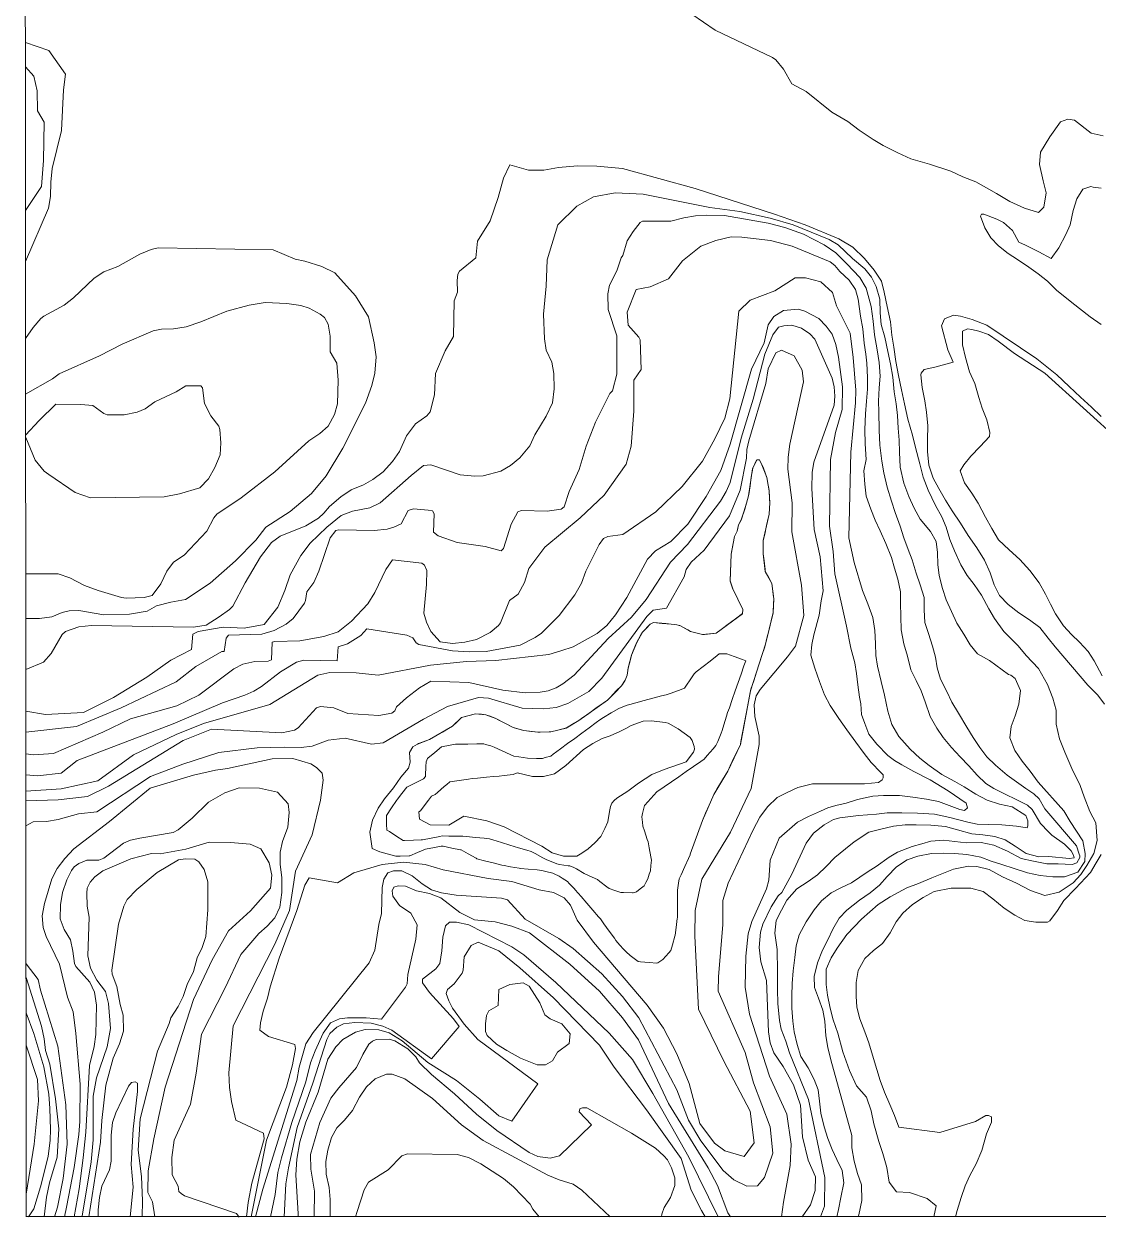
# Model space of a CAD drawing. Header units: millimetres. Extents: x 1101 to 4203, y 1053 to 1744.
# Drawn here: x 2209.8 to 2409, y 1123.4 to 1344.7 of the extents above; entities that cross this region are included whole.
import ezdxf

# ---------------------------------------------------------------- set-up
doc = ezdxf.new("R2010")
doc.units = ezdxf.units.MM
doc.layers.add('01_Fina', color=7, linetype='Continuous')

msp = doc.modelspace()

# ---------------------------------------------------------------- linework, layer by layer
at = {"layer": '01_Fina', "color": 252, "linetype": 'Continuous', "lineweight": 9, "true_color": 0x939598}
for p, q in [((2344.24, 1257.35), (2344.21, 1257.13)), ((2344.48, 1258.98), (2344.24, 1257.35)), ((2342.33, 1251.77), (2342.19, 1251.11)), ((2347.19, 1229.11), (2346.68, 1227.54)), ((2346.17, 1225.97), (2345.67, 1224.4)), ((2346.68, 1227.54), (2346.17, 1225.97)), ((2345.67, 1224.4), (2345.16, 1222.83)), ((2345.16, 1222.83), (2344.65, 1221.26)), ((2344.31, 1219.65), (2344, 1218.03)), ((2344.56, 1220.98), (2344.31, 1219.65)), ((2344.65, 1221.26), (2344.56, 1220.98)), ((2344, 1218.03), (2343.7, 1216.41)), ((2343.7, 1216.41), (2343.39, 1214.79)), ((2342.68, 1211), (2342.21, 1210.01)), ((2339.18, 1204.15), (2338.34, 1202.73)), ((2338.34, 1202.73), (2337.74, 1201.73))]:
    msp.add_line(p, q, dxfattribs=at)
at = {"layer": '01_Fina', "color": 252, "lineweight": 9, "true_color": 0x939598}
msp.add_lwpolyline([(2210.23, 1123.47), (2949.32, 1123.47), (2948.88, 1741.26), (2209.79, 1741.26), (2210.23, 1123.4)], dxfattribs=at)
at = {"layer": '01_Fina', "color": 252, "linetype": 'Continuous', "lineweight": 9, "true_color": 0x939598}
for points, elevation in [([(2333.68, 1346.45), (2337.98, 1343.46), (2348.64, 1338.43), (2349.27, 1337.99), (2350.7, 1336.27), (2352.22, 1333.51), (2354.87, 1332.11), (2359.62, 1328.29), (2362.64, 1326.55), (2364.71, 1324.94), (2367.29, 1323.23), (2369.15, 1322.11), (2371.88, 1320.73), (2374.28, 1319.61), (2377.75, 1318.64), (2381.73, 1317.33), (2383.97, 1316.31), (2386.35, 1315.33), (2388.35, 1314.26), (2390.16, 1313.17), (2392.68, 1311.72), (2395.38, 1310.5), (2397.98, 1309.69), (2398.94, 1310.65), (2399.42, 1313.29), (2398.84, 1315.55), (2398.19, 1318.57), (2398.36, 1320.86), (2400.06, 1323.68), (2402.06, 1326.46), (2403.39, 1326.98), (2404.64, 1326.82), (2407.72, 1324.41), (2409.98, 1323.91)], 17), ([(2210.07, 1341.17), (2214.42, 1339.74), (2217.48, 1335.35), (2217.13, 1332.4), (2216.74, 1324.88), (2215.05, 1317.86), (2214.77, 1315.31), (2214.7, 1312.64), (2214.35, 1310.47), (2210.1, 1300.61)], 18), ([(2210.08, 1336.68), (2211.61, 1334.94), (2212.28, 1332.21), (2212.34, 1328.55), (2213.58, 1326.45), (2213.43, 1319.3), (2213.05, 1314.48), (2210.09, 1310.04)], 19), ([(2378.59, 1123.4), (2378.99, 1125.45), (2377.33, 1126.85), (2374.05, 1127.91), (2371.66, 1128.06), (2370.28, 1129.83), (2369.87, 1132.58), (2369.1, 1135.17), (2368.37, 1137.39), (2367.41, 1140.67), (2366.95, 1143.09), (2366.08, 1145.61), (2364.24, 1147.74), (2362.9, 1150.53), (2361.71, 1154.03), (2360.74, 1157.5), (2359.89, 1159.97), (2359.33, 1162.09), (2358.86, 1164.53), (2358.6, 1166.53), (2358.61, 1169.37), (2359.52, 1171.47), (2360.63, 1173.23), (2362.42, 1175.76), (2365.13, 1178.62), (2368.22, 1181.33), (2370.46, 1182.77), (2373.56, 1184.43), (2375.75, 1185.21), (2378.17, 1186.28), (2382.24, 1187.88), (2385.01, 1188.47), (2386.52, 1188.41), (2388.86, 1187.81), (2391.28, 1186.48), (2393.9, 1185.31), (2396.49, 1183.95), (2399.15, 1183.01), (2401.84, 1183.64), (2404.4, 1185.37), (2405.86, 1186.93), (2406.97, 1188.6), (2408.25, 1190.83), (2408.89, 1193.18), (2408.63, 1196.47), (2407.48, 1198.59), (2406.42, 1201.3), (2405.69, 1203.42), (2404.14, 1206.59), (2402.88, 1209.59), (2401.89, 1212.07), (2401.24, 1214.8), (2401.25, 1217.38), (2400.62, 1219.59), (2399.63, 1222.16), (2397.96, 1225.12), (2395.72, 1227.5), (2394.18, 1229.34), (2391.56, 1231.96), (2389.84, 1234.35), (2388.77, 1236.18), (2387.41, 1238.71), (2386.03, 1240.7), (2384.73, 1242.37), (2383.57, 1244.35), (2382.4, 1246.9), (2381.55, 1249.05), (2380.86, 1251.3), (2380.04, 1253.23), (2378.88, 1255.36), (2377.49, 1258.17), (2376.6, 1260.62), (2375.95, 1263.09), (2375.18, 1266.09), (2374.62, 1268.41), (2373.73, 1271.32), (2373.1, 1274.17), (2372.54, 1276.78), (2371.99, 1279.44), (2371.5, 1282.07), (2371.13, 1284.73), (2370.8, 1286.92), (2370.5, 1289.41), (2369.9, 1292.26), (2369.37, 1294.92), (2368.85, 1296.96), (2367.48, 1298.99), (2365.71, 1301.15), (2363.54, 1303.22), (2360.97, 1304.81), (2354.68, 1307.36), (2349.02, 1309.38), (2334.32, 1314.14), (2320.84, 1317.81), (2316.07, 1318.27), (2312.45, 1318.33), (2308.96, 1317.99), (2306.23, 1317.51), (2303.39, 1317.55), (2299.92, 1318.51), (2298.72, 1316.07), (2297.76, 1312.46), (2296.29, 1308.13), (2293.9, 1304.35), (2293.61, 1301.26), (2290.6, 1298.79), (2290.29, 1298.21), (2290.14, 1297.08), (2290.2, 1294.92), (2289.57, 1293.32), (2289.47, 1286.67), (2287.96, 1284.03), (2286.14, 1279.82), (2285.94, 1275.83), (2285.13, 1272.7), (2284.5, 1271.98), (2282.43, 1270.49), (2280.74, 1268.24), (2279.45, 1265.35), (2278.15, 1263.49), (2276.45, 1261.59), (2274.53, 1260.15), (2272.78, 1259.17), (2270.51, 1258.23), (2268.57, 1256.95), (2266.46, 1255.17), (2265.44, 1253.92), (2264.43, 1252.99), (2262.08, 1251.56), (2257.34, 1249.65), (2255.7, 1248.48), (2253.69, 1245.79), (2250.84, 1240.99), (2248.54, 1236.68), (2247.92, 1236.05), (2246.04, 1234.7), (2243.61, 1233.14), (2241.22, 1232.8), (2222.31, 1233.08), (2220.01, 1232.81), (2217.5, 1231.95), (2216.9, 1231.42), (2214.87, 1227.89), (2213.41, 1226.29), (2210.16, 1224.95)], 18), ([(2409.62, 1314.18), (2408.14, 1314.38), (2407.67, 1314.51), (2406.21, 1314.03), (2405.12, 1312.18), (2404.43, 1310.05), (2403.85, 1307.37), (2403.04, 1305.6), (2401.73, 1303.13), (2400.36, 1301.13), (2398.03, 1302.41), (2395.56, 1303.61), (2394.36, 1304.19), (2393.15, 1306.34), (2391.51, 1307.81), (2390.24, 1308.46), (2387.84, 1309.39), (2387.39, 1309.37), (2387.24, 1309), (2388, 1306.81), (2389.16, 1304.99), (2390.53, 1303.48), (2392.37, 1302.04), (2394.1, 1300.97), (2396.17, 1299.53), (2397.9, 1298.27), (2399.66, 1296.92), (2401.32, 1295.29), (2403.88, 1293.22), (2405.59, 1291.89), (2407.59, 1290.31), (2409.6, 1288.93)], 18), ([(2210.16, 1217.2), (2213.82, 1216.56), (2220.85, 1216.96), (2226.4, 1219.71), (2232.59, 1223.49), (2237.03, 1226.63), (2240.86, 1228.66), (2241.1, 1231.5), (2242.11, 1231.94), (2246.78, 1232.75), (2250.64, 1232.56), (2254.38, 1233.29), (2256.89, 1236.47), (2258.22, 1239.55), (2259.17, 1242.5), (2261.15, 1246.09), (2262.86, 1248.38), (2266, 1251.31), (2268.61, 1253.46), (2270.74, 1254.26), (2273.96, 1254.88), (2275.86, 1255.81), (2281.61, 1260.89), (2283.92, 1262.73), (2285.25, 1262.9), (2290.71, 1261.05), (2293.41, 1260.75), (2294.99, 1260.81), (2298.25, 1261.7), (2300.04, 1262.73), (2301.76, 1264.19), (2303.63, 1266.38), (2304.59, 1268.47), (2306.68, 1271.93), (2307.84, 1274.38), (2308.17, 1276.98), (2308.06, 1279.84), (2307.7, 1281.91), (2306.65, 1284.13), (2306.35, 1286.26), (2306.19, 1290.84), (2306.69, 1296.02), (2306.84, 1300.91), (2308.8, 1307.38), (2312.34, 1310.83), (2315.47, 1312.59), (2319.48, 1313.31), (2324.65, 1313.1), (2337.03, 1310.57), (2342.56, 1309.86), (2348.23, 1308.62), (2352.48, 1307.39), (2359.15, 1304.65), (2360.82, 1303.65), (2363.5, 1301.15), (2365.76, 1299.25), (2366.98, 1297.67), (2367.84, 1295.97), (2368.54, 1293.63), (2368.63, 1291.09), (2368.79, 1288.93), (2369.47, 1286.58), (2370.05, 1283.87), (2370.5, 1281.59), (2370.94, 1279.12), (2371.21, 1276.44), (2371.56, 1274.21), (2371.84, 1272), (2371.98, 1269.66), (2372.16, 1267.47), (2372.18, 1265.2), (2372.34, 1262.47), (2373.03, 1259.46), (2373.95, 1257.01), (2374.89, 1254.86), (2376.03, 1252.81), (2377.96, 1250.49), (2379.01, 1248.65), (2379.26, 1246.61), (2379.33, 1244.41), (2379.56, 1242.37), (2380.2, 1239.94), (2380.83, 1237.83), (2382.84, 1233.49), (2384.16, 1231.46), (2385.32, 1229.48), (2386.67, 1227.83), (2388.91, 1226.59), (2392.43, 1223.99), (2392.85, 1223.86), (2393.68, 1223.28), (2394.62, 1221.04), (2394.35, 1218.47), (2393.63, 1216.34), (2392.92, 1214.36), (2392.66, 1212.26), (2393.6, 1209.92), (2394.95, 1207.94), (2396.42, 1206.05), (2397.93, 1204.02), (2402.69, 1198.7), (2403.88, 1196.72), (2405.01, 1194.97), (2406.2, 1193.16), (2406.66, 1190.78), (2406.55, 1189.32), (2405.25, 1187.34), (2402.8, 1186.45), (2400.62, 1186.48), (2398.32, 1186.7), (2395.91, 1187.23), (2393.44, 1187.99), (2391.17, 1188.78), (2389.17, 1189.37), (2387.28, 1190.11), (2384.68, 1190.61), (2382.43, 1190.81), (2380.28, 1190.84), (2378.12, 1190.77), (2375.58, 1190.31), (2373.65, 1189.64), (2371.67, 1188.32), (2369.9, 1186.56), (2368.48, 1184.9), (2366.78, 1183.53), (2364.79, 1182.13), (2362.4, 1180.29), (2360.98, 1178.81), (2359.82, 1176.77), (2358.9, 1174.81), (2357.9, 1172.86), (2357.02, 1170.5), (2356.35, 1168), (2356.44, 1165.96), (2357.19, 1163.99), (2357.95, 1161.73), (2358.32, 1159.69), (2358.53, 1157.01), (2358.9, 1154.8), (2359.44, 1152.54), (2363.36, 1138.49), (2363.33, 1136.24), (2363.77, 1133.77), (2364.4, 1131.44), (2365.16, 1129.37), (2365.24, 1126.43), (2364.68, 1123.79), (2364.54, 1123.4)], 19), ([(2210.16, 1213.28), (2219.52, 1214.34), (2227.84, 1217.82), (2238.04, 1222.61), (2241.68, 1225.49), (2246.52, 1228.23), (2246.92, 1228.27), (2247.29, 1230.72), (2247.75, 1231.28), (2253.93, 1231.5), (2256.19, 1232.13), (2258.46, 1233.3), (2259.75, 1234.39), (2261.82, 1237.22), (2262.05, 1237.72), (2262.3, 1239.35), (2263.55, 1241.04), (2264.51, 1243.13), (2266.63, 1249.37), (2267.66, 1250.67), (2268.18, 1250.81), (2274.78, 1250.72), (2277.19, 1250.96), (2278.42, 1251.29), (2279.76, 1251.91), (2281.04, 1254.43), (2282.03, 1254.69), (2284.75, 1254.49), (2285.59, 1254.32), (2285.86, 1253.8), (2285.78, 1250.38), (2286.6, 1249.7), (2290.18, 1248.46), (2295.36, 1247.73), (2298.29, 1246.94), (2298.74, 1247.37), (2300.18, 1251.89), (2301.39, 1254.19), (2302.07, 1254.4), (2306.87, 1254.31), (2309.43, 1254.63), (2310.02, 1255.11), (2310.9, 1257.91), (2312.8, 1262), (2314.1, 1266.32), (2315.84, 1270.81), (2318.5, 1276.08), (2318.98, 1276.63), (2319.75, 1279.7), (2319.8, 1286.8), (2318.15, 1291.67), (2318.1, 1294.61), (2318.44, 1296.2), (2319.75, 1298.88), (2320.6, 1301.29), (2320.89, 1301.73), (2321.71, 1304.39), (2322.8, 1306.12), (2324.11, 1307.82), (2324.56, 1308.09), (2329.78, 1308.05), (2332.2, 1308.71), (2334.38, 1309.03), (2336.38, 1309.19), (2339.71, 1309.13), (2347.83, 1307.72), (2350.92, 1306.9), (2354.39, 1305.68), (2358.24, 1303.68), (2360.4, 1302.22), (2362.45, 1300.13), (2364.83, 1297.6), (2366.02, 1295.66), (2366.96, 1292.24), (2367.3, 1289.51), (2367.57, 1287.01), (2368.07, 1284.2), (2368.42, 1281.85), (2368.61, 1279.35), (2368.43, 1277.16), (2368.32, 1274.67), (2368.38, 1272.7), (2368.41, 1269.29), (2368.58, 1266.53), (2368.94, 1263.58), (2369.29, 1261.42), (2369.92, 1258.74), (2370.72, 1256.15), (2371.4, 1254.03), (2372.34, 1251.51), (2373.02, 1249.37), (2373.82, 1247.18), (2374.53, 1245.23), (2375.28, 1242.78), (2376.06, 1240.63), (2376.79, 1238.26), (2376.78, 1235.98), (2376.92, 1233.66), (2377.58, 1231.59), (2378.33, 1229.26), (2378.87, 1227.24), (2379.18, 1225.25), (2379.82, 1223.11), (2380.95, 1220.84), (2381.89, 1218.86), (2383.17, 1216.81), (2384.68, 1214.21), (2385.88, 1212.32), (2387.07, 1210.43), (2388.4, 1208.73), (2390.03, 1207.17), (2392.16, 1205.3), (2395.63, 1202.88), (2397.09, 1201.86), (2398.1, 1200.91), (2399.17, 1199.07), (2405, 1192.2), (2405.53, 1190.65), (2405.67, 1190.34), (2405.67, 1190.04), (2405.09, 1189.05), (2404.22, 1188.76), (2401.64, 1188.86), (2399.51, 1188.91), (2397.08, 1189.39), (2394.78, 1189.88), (2392.25, 1191.25), (2389.68, 1192.33), (2387.32, 1192.81), (2384.59, 1192.77), (2380.35, 1193.27), (2378.02, 1193.08), (2376.34, 1192.62), (2374.53, 1192.11), (2371.83, 1191.06), (2370.31, 1190.12), (2367.86, 1188.37), (2366.38, 1187.45), (2363.32, 1185.39), (2361.34, 1184.45), (2359.55, 1183.52), (2357.73, 1182.01), (2356.38, 1180.34), (2354.86, 1178.13), (2353.56, 1175.71), (2353.06, 1173.7), (2352.79, 1171.53), (2352.5, 1169.07), (2352.26, 1166.68), (2352.22, 1164.38), (2352.24, 1162.13), (2352.43, 1159.69), (2352.68, 1157.7), (2353.2, 1155.35), (2353.9, 1153.16), (2355.25, 1151.03), (2356.38, 1148.86), (2357.12, 1146.98), (2357.35, 1144.89), (2357.63, 1142.66), (2358.22, 1140.14), (2358.92, 1137.93), (2359.72, 1135.93), (2360.6, 1134.07), (2361.57, 1132), (2361.85, 1129.75), (2361.29, 1126.98), (2360.86, 1124.79), (2360.55, 1123.4)], 20), ([(2210.17, 1209.26), (2211.58, 1209.12), (2215.31, 1209.33), (2224.44, 1213.33), (2229.54, 1215.79), (2238.17, 1218.17), (2242.21, 1220.19), (2248.71, 1225.05), (2250.39, 1225.93), (2252.64, 1226.41), (2255.12, 1226.47), (2255.72, 1226.72), (2255.86, 1229.97), (2256.36, 1230.11), (2260.99, 1230.26), (2265.43, 1231.07), (2268.11, 1231.89), (2270.54, 1233.87), (2273.58, 1237.11), (2274.91, 1239.21), (2276.93, 1243.47), (2278.18, 1245.23), (2283.6, 1244.62), (2284.1, 1244.28), (2284.51, 1243.29), (2284.46, 1240.71), (2283.95, 1235.37), (2284.44, 1233.67), (2285.3, 1231.99), (2287.03, 1230.06), (2289.3, 1229.72), (2291.56, 1230.01), (2293.77, 1230.49), (2296.28, 1231.76), (2297.8, 1233.06), (2298.18, 1233.58), (2299.87, 1237.73), (2301.5, 1238.88), (2302.66, 1241.07), (2303.46, 1243.63), (2306.43, 1247.61), (2312.95, 1253.07), (2317.4, 1257.26), (2321.48, 1263.01), (2322.43, 1266.35), (2322.91, 1272.8), (2322.92, 1278.55), (2324.28, 1280.58), (2324.11, 1286.03), (2323.84, 1286.56), (2321.86, 1288.8), (2321.71, 1291.19), (2323.36, 1295.4), (2325.95, 1295.88), (2329.33, 1297.38), (2331.96, 1300.71), (2335.36, 1303.41), (2338.15, 1304.47), (2340.99, 1305.14), (2342.96, 1305.09), (2348.26, 1304.47), (2352.3, 1303.46), (2359.31, 1300.52), (2360.2, 1299.84), (2361.11, 1298.71), (2362.86, 1297.1), (2364.05, 1295.42), (2364.56, 1293.59), (2364.97, 1290.47), (2365.37, 1288.07), (2365.62, 1285.44), (2365.97, 1283.38), (2366.15, 1281.73), (2366.26, 1279.08), (2366.24, 1276.89), (2366.06, 1274.69), (2365.88, 1272.35), (2365.76, 1269.4), (2365.8, 1266.75), (2366.03, 1263.88), (2365.58, 1261.76), (2365.78, 1259.27), (2366.04, 1257.08), (2366.88, 1254.66), (2367.69, 1252.61), (2368.61, 1250.61), (2369.69, 1248.3), (2370.72, 1245.7), (2371.29, 1243.73), (2371.9, 1241.66), (2372.37, 1239.33), (2372.39, 1237.22), (2372.46, 1234.78), (2372.52, 1232.25), (2373.01, 1229.66), (2373.71, 1227.42), (2374.3, 1224.88), (2375.26, 1222.9), (2376.19, 1220.95), (2376.97, 1218.9), (2377.9, 1216.19), (2379.13, 1214.04), (2380.32, 1212.3), (2381.83, 1210.48), (2383.44, 1208.75), (2385.06, 1207.05), (2386.58, 1205.32), (2388.24, 1203.81), (2389.67, 1202.88), (2395.91, 1199.76), (2396.8, 1198.95), (2398.34, 1196.34), (2399.83, 1194.81), (2400.43, 1194.19), (2402.83, 1192.5), (2403.42, 1191.89), (2404.02, 1191.27), (2404.47, 1190.51), (2404.57, 1190), (2403.66, 1189.86), (2399.92, 1190.27), (2398.04, 1190.18), (2395.7, 1190.83), (2393.68, 1192.13), (2391.8, 1193.34), (2389.86, 1193.93), (2387.63, 1194.29), (2385.59, 1194.43), (2382.96, 1195.16), (2380.7, 1195.81), (2378, 1196.05), (2375.3, 1196.09), (2373.26, 1196.11), (2371.06, 1195.86), (2368.75, 1195.34), (2366.5, 1194.76), (2363.8, 1192.97), (2362.16, 1191.67), (2360.23, 1190.03), (2358.6, 1188.41), (2356.97, 1186.85), (2355.24, 1185.61), (2353.17, 1184.27), (2351.32, 1182.16), (2350.34, 1180.3), (2349.32, 1178.35), (2349.07, 1176.01), (2349.48, 1172.97), (2349.58, 1168.89), (2349.56, 1167.52), (2349.54, 1165.56), (2349.66, 1162.98), (2349.92, 1159.8), (2350.25, 1158.25), (2351.12, 1155.99), (2351.81, 1153.82), (2355.33, 1145.2), (2358.32, 1130.71), (2358.26, 1125.41), (2357.56, 1123.4)], 21), ([(2210.11, 1286.31), (2211.51, 1288.35), (2212.95, 1290.01), (2213.46, 1290.47), (2217.25, 1292.48), (2219.02, 1293.87), (2222.8, 1297.49), (2224.65, 1298.65), (2227.22, 1299.66), (2231.29, 1301.93), (2233.39, 1302.81), (2234.72, 1303.13), (2256.01, 1302.76), (2260.09, 1301), (2261.93, 1300.67), (2265.06, 1299.66), (2267.47, 1298.47), (2271.32, 1294.22), (2273.74, 1290.31), (2274.78, 1285.51), (2275.12, 1282.91), (2274.91, 1279.88), (2274.3, 1277.59), (2273.17, 1274.3), (2268.92, 1265.97), (2265.88, 1260.86), (2263.13, 1257.54), (2259.21, 1254.24), (2254.66, 1251.34), (2252.82, 1248.92), (2249.02, 1245.1), (2244.32, 1240.91), (2239.76, 1237.88), (2237.04, 1237.41), (2234.4, 1236.74), (2232.63, 1235.74), (2229.41, 1235.16), (2224.6, 1235.07), (2219.98, 1235.84), (2218.2, 1235.79), (2216.86, 1235.52), (2214.99, 1234.67), (2212.69, 1234.35), (2210.15, 1234.39)], 18), ([(2354.14, 1123.4), (2355.68, 1125.66), (2356.56, 1128.3), (2356.59, 1130.81), (2355.24, 1133.9), (2354.2, 1138.24), (2353.86, 1144.11), (2352.52, 1147.89), (2350.62, 1151.27), (2348.92, 1153.82), (2348.18, 1155.67), (2347.87, 1157.74), (2347.51, 1167.22), (2346.45, 1170.72), (2346.17, 1173.36), (2346.44, 1176.22), (2346.83, 1177.69), (2348.39, 1180.89), (2349.72, 1182.95), (2350.35, 1183.59), (2352.23, 1186.94), (2354.88, 1192.69), (2356.24, 1194.56), (2358.25, 1196.09), (2359.93, 1197.13), (2361.14, 1197.42), (2363.11, 1197.69), (2364.62, 1197.83), (2367.96, 1198.09), (2369.93, 1198.37), (2372.65, 1198.33), (2375.52, 1198.29), (2378.7, 1198.1), (2381.52, 1197.49), (2384.86, 1196.62), (2386.62, 1196.27), (2388.73, 1196.15), (2391.15, 1196.1), (2393.87, 1195.87), (2395.9, 1195.54), (2396.02, 1195.92), (2396.01, 1196.86), (2395.6, 1197.82), (2393.11, 1199.44), (2390.75, 1199.92), (2388.44, 1200.7), (2386.34, 1201.82), (2384.2, 1203.15), (2382.44, 1204.17), (2380.02, 1205.48), (2377.72, 1207.09), (2376, 1208.47), (2374.18, 1210.17), (2372.08, 1212.47), (2370.8, 1214.72), (2370.05, 1217.19), (2369.43, 1220.18), (2368.77, 1222.7), (2368.1, 1225.51), (2367.82, 1227.5), (2367.72, 1229.75), (2367.61, 1232.14), (2367.27, 1234.56), (2366.33, 1237.08), (2365.32, 1239.56), (2363.77, 1244.78), (2362.79, 1249.37), (2363.15, 1265.24), (2364.06, 1274.39), (2364.1, 1276.71), (2363.62, 1282.78), (2363.04, 1287.31), (2360.53, 1292.39), (2359.79, 1294.86), (2357.62, 1296.84), (2354.75, 1297.53), (2352.85, 1297.55), (2349.07, 1295.15), (2344.52, 1293.41), (2342.42, 1291.37), (2340.74, 1275.12), (2339.78, 1271.52), (2337.92, 1267.67), (2335.67, 1263.58), (2331.86, 1258.86), (2327.02, 1254.15), (2320.9, 1249.98), (2318.13, 1249.61), (2317.32, 1249.22), (2316.5, 1248.12), (2314, 1243.17), (2313.2, 1240.91), (2311.98, 1238.75), (2309.05, 1234.95), (2305.8, 1231.66), (2304.61, 1230.83), (2301.83, 1229.43), (2295.55, 1228.23), (2292.42, 1228.18), (2289.3, 1228.38), (2283.05, 1229.55), (2282.55, 1229.87), (2281.93, 1230.82), (2280.82, 1231.26), (2273.42, 1232.47), (2272.31, 1231.22), (2269.81, 1229.68), (2268.08, 1229.15), (2267.87, 1226.55), (2261.72, 1226.64), (2260.38, 1226.26), (2257.39, 1224.48), (2253.88, 1221.78), (2252.44, 1220.91), (2250.75, 1220.14), (2246.65, 1218.75), (2237.49, 1214.85), (2219.69, 1208.06), (2216.72, 1205.7), (2212.32, 1205.23), (2210.17, 1205.38)], 22), ([(2210.12, 1276.01), (2215.12, 1278.85), (2216.35, 1279.78), (2223.81, 1283.1), (2228.05, 1285.28), (2233.77, 1287.72), (2235.31, 1288.01), (2237.57, 1288.11), (2239.88, 1288.44), (2242.63, 1289.4), (2247.44, 1291.4), (2251.59, 1292.5), (2254.57, 1292.98), (2258.58, 1292.79), (2261.16, 1292.44), (2262.69, 1291.91), (2264.76, 1290.83), (2265.52, 1290.19), (2266.25, 1288.97), (2266.6, 1286.71), (2266.62, 1283.84), (2267.82, 1281.73), (2268.11, 1278.56), (2267.93, 1274.22), (2267.4, 1272.2), (2266.25, 1270.07), (2264.68, 1268.7), (2262.65, 1267.35), (2256.36, 1261.55), (2250.08, 1256.76), (2245.59, 1253.74), (2245, 1253.04), (2243.75, 1250.56), (2239.49, 1246.11), (2237.54, 1244.85), (2236.3, 1243.17), (2235.2, 1240.84), (2233.59, 1238.63), (2232.07, 1238.3), (2228.76, 1238.14), (2227.92, 1238.29), (2223.54, 1239.55), (2221.02, 1240.47), (2218.32, 1241.95), (2216.13, 1242.67), (2210.14, 1242.67)], 19), ([(2350.32, 1123.4), (2350.71, 1126.12), (2351.94, 1132.92), (2352.08, 1136.88), (2351.33, 1142.47), (2348.09, 1149.49), (2344.35, 1160.99), (2343.59, 1166.02), (2343.67, 1171.74), (2344.11, 1175.91), (2344.84, 1178.16), (2347.55, 1184.22), (2347.99, 1185.88), (2348.18, 1189.56), (2349.9, 1193.63), (2353.26, 1196.61), (2355.32, 1197.64), (2357.53, 1198.67), (2358.9, 1199.26), (2360.41, 1199.7), (2362.28, 1200.16), (2364.39, 1200.82), (2367.24, 1201.43), (2369.26, 1201.57), (2372.2, 1201.55), (2374.7, 1201.26), (2377.19, 1200.9), (2379.43, 1200.42), (2383.41, 1198.95), (2384.28, 1198.8), (2384.82, 1199.28), (2384.57, 1200.11), (2381.21, 1202.41), (2377.87, 1204.47), (2374.86, 1206.02), (2372.61, 1207.26), (2371.26, 1208.03), (2370.06, 1208.96), (2367.97, 1211.1), (2366.48, 1212.94), (2365.75, 1214.91), (2365.17, 1216.59), (2365.04, 1218.56), (2364.75, 1219.77), (2364.48, 1222.05), (2364.2, 1224.17), (2363.93, 1226.14), (2363.2, 1228.87), (2362.35, 1232.97), (2360.2, 1242.68), (2359.92, 1246.83), (2359.21, 1251.49), (2359.4, 1263.87), (2360.3, 1268.85), (2361.54, 1273.11), (2361.6, 1277.37), (2360.91, 1282.82), (2360.4, 1285.22), (2359.68, 1287.1), (2358.62, 1288.59), (2357.26, 1289.99), (2354.67, 1291.38), (2353.41, 1291.72), (2350.7, 1291.51), (2348.87, 1290.37), (2347.81, 1288.83), (2347.12, 1285.48), (2344.72, 1280.6), (2340.76, 1266.68), (2339.08, 1261.82), (2336.35, 1256.99), (2332.92, 1251.87), (2329.78, 1248.69), (2326.94, 1246.91), (2325.45, 1245.37), (2321.65, 1238.29), (2319.53, 1235.08), (2317.92, 1233.09), (2316.14, 1231.57), (2311.67, 1229.12), (2309.39, 1228.37), (2307.18, 1227.73), (2297.33, 1226.59), (2291.89, 1226.4), (2285.21, 1225.73), (2275.53, 1223.85), (2271.4, 1224.28), (2266.55, 1224.37), (2264.34, 1223.88), (2255.41, 1218.43), (2243.13, 1214.93), (2238.03, 1212.87), (2230.11, 1209.11), (2223.5, 1204.27), (2216.68, 1202.77), (2210.17, 1202.38)], 23), ([(2409.62, 1271.85), (2407.8, 1273.56), (2405.76, 1275.43), (2403.65, 1277.4), (2401.36, 1279.54), (2397.7, 1282.54), (2388.4, 1288.79), (2385.69, 1289.81), (2383.5, 1290.44), (2382.22, 1290.61), (2380.54, 1289.95), (2380, 1288.67), (2381.15, 1284.19), (2382.18, 1281.9), (2378.77, 1280.96), (2376.79, 1280.56), (2376.23, 1279.88), (2376.13, 1279.55), (2376.39, 1277.25), (2376.88, 1274.76), (2377.18, 1272.62), (2377.43, 1270.11), (2377.42, 1267.55), (2377.42, 1265.37), (2377.67, 1262.79), (2378.47, 1260.43), (2379.49, 1258.5), (2380.72, 1256.35), (2381.95, 1254.37), (2383.53, 1252.03), (2384.94, 1249.78), (2386.52, 1247.49), (2387.96, 1245.2), (2389, 1242.86), (2389.73, 1240.65), (2390.77, 1238.67), (2392.38, 1236.99), (2394.33, 1235.43), (2396.28, 1234.12), (2398.2, 1232.7), (2399.79, 1230.71), (2401.09, 1229.11), (2407.14, 1222.02), (2408.96, 1220.17), (2410.22, 1218.52)], 18), ([(2210.17, 1200.54), (2216.12, 1200.77), (2221.6, 1201.36), (2225.49, 1203.31), (2239.35, 1211.78), (2244.58, 1213.84), (2257.66, 1213.18), (2259.98, 1213.69), (2260.66, 1214.11), (2264.05, 1217.84), (2264.82, 1218.09), (2267.27, 1217.81), (2269.9, 1216.77), (2275.6, 1216.37), (2278.01, 1216.82), (2278.6, 1217.24), (2278.93, 1217.98), (2280.76, 1219.69), (2283.15, 1221.53), (2285.28, 1222.77), (2292.3, 1222.52), (2298.6, 1221.11), (2302.78, 1220.58), (2305.53, 1220.72), (2307.02, 1220.96), (2308.51, 1221.54), (2309.76, 1222.26), (2311.88, 1223.9), (2318.18, 1230.69), (2322.48, 1234.6), (2325.24, 1237.92), (2329.72, 1244.82), (2332.86, 1248.13), (2338.98, 1256.14), (2340.04, 1257.92), (2340.77, 1259.63), (2342.83, 1267.84), (2345.03, 1275.03), (2347.22, 1283.41), (2348.69, 1287.01), (2349.74, 1288.41), (2350.77, 1288.68), (2352.21, 1288.77), (2354.01, 1288.22), (2355.59, 1287.19), (2356.5, 1286.18), (2359.69, 1278.95), (2360.06, 1277.37), (2360.2, 1275.64), (2360.06, 1273.93), (2356.29, 1263.4), (2356.02, 1261.48), (2355.96, 1258.51), (2356.37, 1250.88), (2357.46, 1245.83), (2358.01, 1239.5), (2357.66, 1237.65), (2357.28, 1234.99), (2356.28, 1231.38), (2355.95, 1229.57), (2355.78, 1227.6), (2356.49, 1225.16), (2357.33, 1222.71), (2358.27, 1220.25), (2359.36, 1218.27), (2360.94, 1215.86), (2362.4, 1213.71), (2364.13, 1211.44), (2365.66, 1209.33), (2366.97, 1207.66), (2368.72, 1205.81), (2369.14, 1205.36), (2369.16, 1204.81), (2368.99, 1204.48), (2368.3, 1203.99), (2365.73, 1203.72), (2363.6, 1203.75), (2360.76, 1203.73), (2358.58, 1203.74), (2356.05, 1203.75), (2353.34, 1203.03), (2351.38, 1202.13), (2349.48, 1201.2), (2347.72, 1199.47), (2346.3, 1197.53), (2345.08, 1195.2), (2340.44, 1185.27), (2339.46, 1182.08), (2339.44, 1177.66), (2338.6, 1167.91), (2338.56, 1165.25), (2343.55, 1153.88), (2345.14, 1148.28), (2348.23, 1140.14), (2348.71, 1135.25), (2347.16, 1130.7), (2345.84, 1129.16), (2343.91, 1129.08), (2341.45, 1130.31), (2339.47, 1132.04), (2335.37, 1137.54), (2333.06, 1141.34), (2330.91, 1146.95), (2323.86, 1160.31), (2320.85, 1164.26), (2317.01, 1168.5), (2311.64, 1173.18), (2308.99, 1175.06), (2302.77, 1178.62), (2299.46, 1182.21), (2298.35, 1182.53), (2289.96, 1183.07), (2287.23, 1183.48), (2285.42, 1184.07), (2283.65, 1185.18), (2281.83, 1186.68), (2279.9, 1187.6), (2278.33, 1187.61), (2277.27, 1187.24), (2276.53, 1186.02), (2276.24, 1184.49), (2276.13, 1179.7), (2275.64, 1177.61), (2274.88, 1172.85), (2273.82, 1170.52), (2263.43, 1157.63), (2262.1, 1155.5), (2260.88, 1151.19), (2260.42, 1148.68), (2254.11, 1128.57), (2252.75, 1123.4)], 24), ([(2413.4, 1267.02), (2399.17, 1279.87), (2393.55, 1283.5), (2390.48, 1285.81), (2388.68, 1287.04), (2386.94, 1287.67), (2385.59, 1287.99), (2384.83, 1288.07), (2383.86, 1287.65), (2383.9, 1285.14), (2384.42, 1282.76), (2385.19, 1280.15), (2386.2, 1277.98), (2386.9, 1275.39), (2387.52, 1273.41), (2388.37, 1271.25), (2388.95, 1268.87), (2388.92, 1268.16), (2387.19, 1266.29), (2385.46, 1264.49), (2384.12, 1262.85), (2383.44, 1261.74), (2384.26, 1259.55), (2385.61, 1257.64), (2386.8, 1255.75), (2388.16, 1253.18), (2389.32, 1251.1), (2390.55, 1249), (2392.54, 1247.13), (2394.5, 1245.35), (2396.37, 1243.31), (2398.1, 1241.02), (2399.3, 1238.87), (2400.2, 1237.06), (2401.12, 1235.25), (2402.61, 1233.02), (2404.11, 1231.44), (2405.58, 1229.98), (2407.22, 1228.23), (2408.28, 1226.51), (2409.79, 1223.72)], 19), ([(2210.18, 1195.91), (2211.49, 1196.69), (2214.01, 1196.72), (2216.14, 1197.08), (2219.9, 1198.18), (2223.29, 1198.53), (2233.25, 1205.06), (2239.28, 1207.38), (2245.98, 1209.55), (2253.06, 1210.38), (2258.13, 1210.5), (2261.2, 1210.46), (2263.23, 1210.71), (2266.22, 1211.82), (2269.37, 1212.16), (2274.28, 1211.07), (2276.41, 1211.3), (2283.94, 1215.73), (2288.38, 1218.07), (2294.14, 1219.72), (2295.95, 1219.61), (2302.21, 1217.78), (2306.14, 1217.62), (2308.51, 1217.88), (2310.66, 1218.61), (2314.56, 1220.82), (2316.99, 1223.32), (2325.35, 1234.78), (2326.51, 1235.93), (2329.01, 1236.27), (2332.28, 1242.1), (2332.66, 1243.49), (2333.53, 1244.84), (2335.94, 1247.05), (2340.68, 1253.44), (2342.64, 1258.21), (2343.8, 1264.1), (2343.89, 1265.72), (2344.23, 1267.32), (2347.4, 1277.97), (2347.82, 1280.68), (2349.29, 1283.63), (2350.33, 1284.14), (2352.64, 1283.07), (2354.15, 1280.46), (2354.38, 1278.25), (2351.83, 1266.7), (2351.54, 1264.27), (2351.5, 1262.05), (2352.32, 1255.85), (2352.24, 1250.43), (2354.03, 1240.59), (2354.46, 1234.91), (2352.92, 1229.26), (2351.44, 1227.25), (2346.38, 1221.2), (2345.61, 1220.05), (2345.27, 1218.36), (2345.37, 1216.19), (2346.19, 1212.58), (2346.19, 1211.04), (2344.69, 1202.83), (2340.84, 1194.74), (2335.51, 1186.01), (2334.32, 1180.24), (2334.25, 1175.5), (2334.89, 1161.96), (2339.63, 1152.27), (2344.51, 1142.99), (2345.26, 1137.12), (2343.41, 1134.63), (2339.8, 1135.66), (2337.87, 1137.09), (2335.14, 1140.75), (2333.16, 1148.17), (2330.87, 1153.65), (2328.43, 1158.43), (2325.42, 1162.66), (2315.42, 1174.38), (2312.39, 1178.46), (2311.17, 1181.2), (2310.01, 1182.58), (2308, 1183.59), (2305.35, 1184.05), (2300.3, 1185.59), (2295.91, 1186.18), (2287.54, 1187.78), (2284.22, 1188.76), (2280.22, 1189.22), (2276.22, 1188.75), (2270.99, 1187.22), (2267.95, 1185.39), (2262.71, 1186.27), (2261.89, 1184.95), (2260.41, 1180.25), (2257.13, 1171.4), (2255.45, 1166.09), (2254.99, 1163.95), (2254.19, 1161.58), (2253.68, 1159.38), (2253.58, 1158.05), (2255.18, 1156.89), (2260.04, 1155.35), (2260.14, 1154.66), (2259.61, 1151.59), (2258.52, 1147.46), (2254.82, 1137.61), (2251.97, 1123.4)], 25), ([(2210.13, 1267.93), (2211.88, 1263.73), (2213.58, 1261.68), (2214.39, 1261.09), (2219.33, 1257.73), (2222.17, 1256.76), (2235.78, 1256.95), (2238.68, 1257.53), (2242.44, 1258.63), (2244.04, 1260.3), (2245.19, 1262.39), (2246.21, 1264.76), (2246.34, 1266.94), (2246.15, 1269.45), (2245.92, 1270.02), (2244.48, 1271.96), (2243.3, 1274.27), (2242.93, 1277.16), (2242.58, 1277.52), (2239.8, 1277.52), (2238.05, 1276.41), (2234.06, 1274.57), (2232.28, 1273.28), (2230.78, 1272.65), (2228.4, 1272.17), (2225.21, 1272.17), (2224.65, 1272.4), (2222.59, 1273.88), (2220.36, 1274.08), (2215.7, 1274.11), (2212.6, 1271.12), (2210.12, 1268.39)], 20), ([(2344.48, 1258.98), (2344.71, 1260.62), (2344.97, 1262.24), (2345.69, 1263.73), (2346.24, 1263.81), (2346.42, 1263.38), (2346.64, 1262.86), (2347.29, 1261.34), (2347.62, 1260.56), (2347.74, 1259.77), (2348, 1258.14), (2348.09, 1256.49), (2348.13, 1255.82), (2348.09, 1254.84), (2348.04, 1253.73), (2346.94, 1248.85), (2346.94, 1248.37), (2346.93, 1246.72), (2346.93, 1246.39), (2347.08, 1245.07), (2347.27, 1243.44), (2347.31, 1243.12), (2347.94, 1241.95), (2348.54, 1240.85), (2348.59, 1240.45), (2348.77, 1238.81), (2348.86, 1238.01), (2348.83, 1237.17), (2348.76, 1235.52), (2348.39, 1233.92), (2348, 1232.31), (2347.61, 1230.71), (2347.35, 1229.62), (2348.01, 1232.42), (2348.76, 1235.45), (2348.86, 1238.01), (2348.54, 1240.85), (2347.31, 1243.12), (2346.93, 1246.39), (2346.94, 1248.85), (2347.2, 1249.99), (2347.56, 1251.6), (2347.92, 1253.21), (2348.04, 1253.73), (2348.13, 1255.82), (2348.01, 1258.08), (2347.62, 1260.56), (2347, 1262.25), (2346.24, 1263.81), (2345.73, 1263.82), (2344.93, 1262.15), (2344.21, 1257.13), (2343.79, 1255.76)], 26), ([(2343.79, 1255.76), (2343.32, 1254.18), (2342.83, 1252.61), (2342.33, 1251.77), (2342.07, 1250.58), (2341.59, 1249.59), (2340.98, 1246.32), (2340.8, 1241.33), (2341.28, 1239.88), (2343.15, 1236.03), (2342.75, 1236.86), (2342.03, 1238.34), (2341.31, 1239.83), (2340.8, 1241.39), (2340.86, 1243.04), (2340.92, 1244.69), (2340.98, 1246.34), (2341.29, 1247.96), (2341.59, 1249.58), (2342.07, 1250.58), (2342.19, 1251.11)], 26), ([(2337.74, 1201.73), (2340.34, 1206.09), (2342.68, 1211), (2344.56, 1220.98), (2347.35, 1229.62), (2347.19, 1229.11)], 26), ([(2282.8, 1211.1), (2283.01, 1211.18), (2284.55, 1211.76), (2285.03, 1211.94), (2286.01, 1212.51), (2287.44, 1213.33), (2288.87, 1214.16), (2289.29, 1214.4), (2290.13, 1215.21), (2290.96, 1216.01), (2293.54, 1216.72), (2295.47, 1216.53), (2297.3, 1215.86), (2300.52, 1214.17), (2299.23, 1214.85), (2297.77, 1215.61), (2297.3, 1215.86), (2296.25, 1216.24), (2295.47, 1216.53), (2294.66, 1216.61), (2293.54, 1216.72), (2293.03, 1216.58), (2291.44, 1216.14), (2290.96, 1216.01), (2289.29, 1214.4), (2285.03, 1211.94), (2282.8, 1211.1), (2281.93, 1210.56), (2281.3, 1209.54), (2281.43, 1207.76), (2281.15, 1206.63), (2279.72, 1204.97), (2278.35, 1202.98), (2276.66, 1200.94), (2275.5, 1199.2), (2274.43, 1196.98), (2273.95, 1194.75), (2274.41, 1191.71), (2275.79, 1191.11), (2278.77, 1190.31), (2279.59, 1190.33), (2281.24, 1190.37), (2281.35, 1190.37), (2282.77, 1190.96), (2284.3, 1191.58), (2285.92, 1191.92), (2287.2, 1192.19), (2287.53, 1192.13), (2289.15, 1191.81), (2290.77, 1191.5), (2290.92, 1191.47), (2292.22, 1190.73), (2293.66, 1189.92), (2293.83, 1189.82), (2295.24, 1189.47), (2296.84, 1189.06), (2298.44, 1188.66), (2298.88, 1188.55), (2300.06, 1188.35), (2301.68, 1188.06), (2301.88, 1188.03), (2303.32, 1187.9), (2304.97, 1187.75), (2305.83, 1187.67), (2306.59, 1187.47), (2307.89, 1187.14), (2308.17, 1187.01), (2309.06, 1186.61), (2309.62, 1186.24), (2310.59, 1185.6), (2310.93, 1185.25), (2311.92, 1184.22), (2312.06, 1184.05), (2313.15, 1182.8), (2314.22, 1181.56), (2315.3, 1180.31), (2316.38, 1179.06), (2316.73, 1178.66), (2317.38, 1177.75), (2318.35, 1176.41), (2319.31, 1175.07), (2319.59, 1174.69), (2320.35, 1173.79), (2320.98, 1173.05), (2321.48, 1172.59), (2322.22, 1171.91), (2322.73, 1171.52), (2323.73, 1170.77), (2324.13, 1170.73), (2325.77, 1170.58), (2327.21, 1170.44), (2327.38, 1170.55), (2328.33, 1171.14), (2329.4, 1172.4), (2329.76, 1172.83), (2330.07, 1173.87), (2330.55, 1175.45), (2330.61, 1175.64), (2330.78, 1177.08), (2330.98, 1178.72), (2331, 1178.9), (2331.01, 1180.37), (2331.01, 1182.02), (2331.02, 1183.67), (2331.02, 1183.99), (2331.23, 1185.3), (2331.36, 1186.13), (2331.7, 1186.87), (2332.38, 1188.37), (2333.06, 1189.87), (2333.36, 1190.53), (2333.36, 1190.7), (2335.67, 1196.95), (2337.74, 1201.73), (2337.55, 1201.29), (2336.89, 1199.77), (2336.24, 1198.26), (2335.67, 1196.95)], 26), ([(2251.09, 1123.4), (2251.39, 1126.07), (2252.08, 1129.67), (2254.35, 1137.9), (2254.22, 1138.94), (2249.08, 1141.35), (2248.31, 1144.82), (2247.93, 1147.4), (2247.83, 1150.12), (2248.58, 1158.87), (2256.33, 1173.96), (2259.07, 1180.2), (2260.2, 1187.51), (2263.23, 1194.28), (2264.79, 1200.66), (2265.33, 1204.38), (2265.09, 1205.68), (2264.08, 1206.75), (2263.02, 1207.43), (2259.7, 1208.41), (2255.83, 1208.33), (2247.54, 1206.59), (2245.33, 1206.26), (2241.26, 1205.35), (2233.22, 1202.93), (2225.66, 1196.76), (2219.05, 1191.65), (2217.36, 1189.89), (2215.99, 1188.04), (2214.97, 1186.11), (2213.6, 1181.53), (2213.18, 1179.27), (2213.35, 1177.05), (2213.93, 1175.42), (2216.42, 1170.29), (2217.86, 1164.13), (2218.94, 1161.46), (2219.44, 1157.41), (2220.23, 1148), (2220.18, 1141.1), (2219.98, 1138.69), (2219.14, 1132.58), (2217.72, 1125.19), (2217.33, 1123.4)], 26), ([(2342.21, 1210.01), (2341.5, 1208.52), (2340.79, 1207.03), (2340.34, 1206.09), (2340.03, 1205.57), (2339.18, 1204.15)], 26), ([(2219.1, 1123.4), (2220.02, 1128.62), (2220.77, 1134.37), (2221.26, 1139.11), (2221.97, 1151.49), (2222.82, 1155.01), (2223.15, 1157.24), (2223.24, 1162.66), (2222.87, 1165.1), (2222.02, 1166.95), (2219.43, 1169.82), (2219.18, 1170.37), (2218.9, 1172.66), (2218.41, 1174.76), (2217.28, 1176.71), (2216.52, 1178.7), (2216.56, 1181.29), (2216.95, 1183.56), (2217.73, 1185.89), (2218.61, 1187.65), (2219.12, 1188.32), (2219.96, 1188.94), (2221.49, 1189.59), (2223.69, 1189.58), (2224.62, 1189.94), (2228.27, 1192.72), (2229.59, 1193.28), (2231.29, 1193.65), (2237.5, 1194.72), (2238.38, 1195.19), (2241, 1197.34), (2244.05, 1200.33), (2247.07, 1202.06), (2249.75, 1202.95), (2253.49, 1202.9), (2256.81, 1202.18), (2258.78, 1200.02), (2259.02, 1198.41), (2258.76, 1195.66), (2257.76, 1193.01), (2257.32, 1191.04), (2257.34, 1188.73), (2257.66, 1186.36), (2257.64, 1183.58), (2257.28, 1180.85), (2256.32, 1178.88), (2254.9, 1177.3), (2253.37, 1175.96), (2250.03, 1172.1), (2247.15, 1165.86), (2242.71, 1157.28), (2241.76, 1150.04), (2240.71, 1144.33), (2237.68, 1137.61), (2237.22, 1134.41), (2237.31, 1131.2), (2238.39, 1129.09), (2238.53, 1128.11), (2238.94, 1127.73), (2239.61, 1127.34), (2249.24, 1124.02), (2249.72, 1123.36)], 27), ([(2234.1, 1123.4), (2233.63, 1126.23), (2232.8, 1127.92), (2232.86, 1131.97), (2233.92, 1137.88), (2236.01, 1147.47), (2241.27, 1163.72), (2244.72, 1171.06), (2247.73, 1176.46), (2251.83, 1180.14), (2255.54, 1184.38), (2255.8, 1186.77), (2255.27, 1189.04), (2253.74, 1191.69), (2251.74, 1192.51), (2248.14, 1192.83), (2244.14, 1192.89), (2239.85, 1191.62), (2235.04, 1190.75), (2233.44, 1190.78), (2229.65, 1189.84), (2224.46, 1187.57), (2222.98, 1186.45), (2222.1, 1185.5), (2221.55, 1184.38), (2221.46, 1183.44), (2221.55, 1181.01), (2221.92, 1178.99), (2221.68, 1171.84), (2222.13, 1169.54), (2223.33, 1167.29), (2224.94, 1165.19), (2225.49, 1163), (2225.87, 1158.34), (2225.25, 1154.95), (2223.24, 1149.21), (2222.61, 1145.79), (2222.63, 1137.69), (2222.29, 1133.65), (2220.61, 1123.57), (2220.57, 1123.4)], 28), ([(2409.61, 1190.6), (2408.68, 1189.09), (2407.6, 1187.29), (2404.84, 1184.3), (2402.67, 1182.09), (2401.51, 1180.21), (2400.06, 1178.31), (2399.66, 1178.08), (2397.5, 1178.09), (2395.42, 1178.4), (2393.59, 1179.37), (2391.59, 1180.67), (2389.53, 1182.38), (2387.72, 1183.75), (2385.45, 1184.35), (2383.18, 1184.38), (2381.81, 1184.39), (2378.6, 1183.73), (2376.57, 1182.67), (2374.59, 1181.32), (2372.82, 1179.73), (2371.56, 1178.11), (2370.47, 1176.09), (2369.03, 1174.14), (2367.37, 1172.79), (2365.77, 1171.32), (2364.56, 1169.08), (2364.15, 1166.88), (2364.19, 1164.37), (2364.26, 1162.33), (2364.87, 1160.12), (2365.78, 1157.72), (2366.52, 1155.67), (2367.17, 1153.41), (2367.99, 1150.75), (2368.63, 1148.71), (2369.43, 1146.56), (2370.4, 1144.28), (2371.27, 1142.23), (2372.07, 1140.06), (2379.7, 1139.08), (2386.32, 1141.13), (2388.23, 1142.2), (2388.7, 1142.22), (2389.24, 1141.95), (2389.28, 1140.98), (2388.35, 1138.79), (2387.48, 1135.74), (2386.43, 1133.25), (2385.27, 1131.06), (2384.37, 1129.15), (2383.61, 1127.01), (2382.91, 1124.62), (2382.6, 1123.4)], 18), ([(2231.74, 1123.4), (2231.78, 1126.39), (2231.58, 1130.91), (2230.96, 1135.76), (2231.33, 1141.61), (2234.58, 1154.12), (2236.76, 1159.26), (2237.04, 1160.32), (2238.4, 1162.44), (2239.32, 1164.31), (2240.08, 1166.5), (2241.23, 1168.94), (2241.96, 1171.43), (2242.88, 1173.34), (2243.56, 1175.42), (2243.93, 1180.35), (2243.9, 1185.53), (2243.2, 1187.84), (2242.22, 1189.26), (2241.48, 1189.74), (2239.79, 1189.84), (2238.46, 1189.63), (2234.49, 1187.27), (2230.77, 1184.1), (2228.94, 1182.27), (2228.32, 1181.01), (2227.32, 1177.72), (2226.12, 1169.15), (2226.14, 1168.42), (2227.02, 1166.13), (2227.63, 1162.77), (2228.18, 1160.82), (2228.24, 1157.84), (2227.54, 1155.5), (2226.36, 1152.86), (2225.01, 1147.84), (2224.22, 1141.3), (2224.02, 1137.26), (2221.82, 1123.4)], 29), ([(2255.55, 1123.4), (2256.42, 1127.55), (2256.89, 1131.62), (2257.56, 1134.36), (2259.52, 1140.9), (2262.08, 1148.44), (2262.98, 1151.99), (2263.8, 1154.19), (2265.33, 1157.47), (2266.64, 1159.4), (2268.32, 1160.15), (2269.83, 1160.33), (2273.25, 1160.33), (2276.11, 1160.07), (2280.56, 1166), (2280.87, 1166.64), (2281.03, 1168.38), (2282.49, 1174.94), (2282.74, 1177.55), (2281.58, 1179.71), (2279.43, 1181.18), (2278.25, 1182.91), (2278.11, 1183.88), (2278.38, 1184.55), (2279.23, 1184.81), (2280.56, 1184.75), (2282.64, 1183.89), (2285, 1183.39), (2287.12, 1182.59), (2290.67, 1179.88), (2293.38, 1178.49), (2297.2, 1178.13), (2300.27, 1177.34), (2303.6, 1176.09), (2311.04, 1170.26), (2316.57, 1165.26), (2320.79, 1160.35), (2323.8, 1156.26), (2329.34, 1144.46), (2336.69, 1132.5), (2338.45, 1129.26), (2340.36, 1124.15), (2340.88, 1123.4)], 25), ([(2258.08, 1123.4), (2258.38, 1129.52), (2258.88, 1132.48), (2260.5, 1139.96), (2263.41, 1148.22), (2265.97, 1156.31), (2266.55, 1157.42), (2267.82, 1158.58), (2269.08, 1159.23), (2271.18, 1159.43), (2274.2, 1159.33), (2276.38, 1158.77), (2278.05, 1158.05), (2285.42, 1152.75), (2290.53, 1158.74), (2289.5, 1160.12), (2285, 1165.01), (2283.7, 1166.82), (2283.73, 1167.48), (2286.17, 1169.39), (2286.92, 1170.41), (2287.33, 1172.77), (2287.49, 1175.26), (2288.02, 1177.39), (2288.76, 1178.08), (2290.03, 1178.08), (2292.34, 1177.6), (2300.32, 1173.52), (2302.54, 1171.99), (2308.47, 1166.85), (2318.37, 1157.47), (2322.66, 1152.6), (2326.44, 1146.32), (2333.13, 1134.5), (2338.57, 1123.4)], 26), ([(2336.18, 1123.4), (2335.46, 1124.57), (2333.56, 1128.36), (2331.7, 1134.25), (2325.28, 1143.27), (2319.26, 1151.17), (2316.54, 1155.25), (2308.03, 1164.03), (2301.79, 1169.6), (2297.89, 1172.73), (2294.06, 1174.37), (2292.75, 1173.73), (2291.47, 1171.66), (2291.28, 1169.19), (2291.09, 1168.59), (2289.57, 1166.64), (2288.34, 1165.58), (2288.13, 1164.83), (2288.6, 1163.46), (2289.32, 1162.11), (2291.44, 1159.15), (2293.98, 1156.32), (2305.14, 1148.06), (2300.3, 1141.16), (2297.88, 1142.17), (2294.37, 1145.22), (2290.03, 1148.7), (2284.72, 1152.06), (2279.97, 1156.07), (2277.55, 1157.57), (2275.61, 1158.09), (2273.1, 1158.19), (2271.28, 1157.66), (2268.93, 1156.31), (2267.62, 1154.93), (2266.19, 1152.65), (2264.36, 1146.53), (2262.08, 1141), (2260.95, 1137.31), (2260.41, 1134.14), (2260.25, 1131.22), (2260.65, 1123.98), (2260.66, 1123.4)], 27), ([(2215.48, 1123.4), (2216, 1125.23), (2217.09, 1130.52), (2217.81, 1136.91), (2217.57, 1144.19), (2216.06, 1155.09), (2212.87, 1165.46), (2212.46, 1167.41), (2210.2, 1170.34)], 26), ([(2213.54, 1123.4), (2213.97, 1127.07), (2214.57, 1129.72), (2215.99, 1134.5), (2216.29, 1139.77), (2215.64, 1145.33), (2214.62, 1151.76), (2213.78, 1154.26), (2213.56, 1156.45), (2213.03, 1158.75), (2210.2, 1167.82)], 27), ([(2210.2, 1161.28), (2211.63, 1157.39), (2213.49, 1151.22), (2214.39, 1146.19), (2214.63, 1143.53), (2214.72, 1139.63), (2214.66, 1137.65), (2214.27, 1134.6), (2212.87, 1128.99), (2211.62, 1124.9), (2210.65, 1123.4)], 28), ([(2210.21, 1155.27), (2212.34, 1148.87), (2212.5, 1144.94), (2211.71, 1136.91), (2210.23, 1127.62)], 29), ([(2328.04, 1123.4), (2328.09, 1123.93), (2328.56, 1125.16), (2329.74, 1127), (2330.54, 1129.25), (2330.52, 1130.65), (2329.93, 1132.53), (2329.14, 1134), (2328.5, 1134.74), (2326.92, 1136.17), (2322.49, 1138.96), (2314.22, 1143.61), (2313.38, 1143.66), (2312.9, 1143.43), (2312.79, 1142.92), (2315.06, 1140.51), (2309.16, 1134.74), (2307.42, 1134.3), (2305.11, 1134.6), (2303.53, 1135.38), (2297.49, 1139.46), (2293.77, 1142.44), (2289.65, 1146.22), (2285.38, 1149.82), (2283.18, 1151.98), (2282.47, 1153.08), (2281, 1154.59), (2278.57, 1156.08), (2277.53, 1156.37), (2275.14, 1156.3), (2274.43, 1155.99), (2273.77, 1155.42), (2272.64, 1153.54), (2271.48, 1151.1), (2268.18, 1147.36), (2266.7, 1145.41), (2264.7, 1140.92), (2262.96, 1135), (2263.03, 1132.28), (2263.7, 1128.19), (2263.63, 1123.4)], 28), ([(2318.51, 1123.4), (2313.28, 1128.34), (2311.64, 1129.5), (2309.06, 1130.27), (2306.95, 1131.14), (2294.97, 1137.6), (2290.94, 1140.47), (2285.61, 1145.39), (2280.46, 1149.01), (2278.07, 1149.9), (2277.04, 1149.88), (2274.94, 1149.01), (2273.35, 1147.5), (2272.02, 1145.61), (2270.72, 1143.11), (2269.27, 1141.36), (2267.82, 1139.93), (2266.82, 1138.15), (2266.14, 1135.78), (2265.79, 1133.66), (2265.87, 1131.34), (2266.43, 1128.84), (2266.62, 1126.63), (2266.6, 1123.4)], 29), ([(2223.54, 1123.4), (2223.57, 1124.69), (2223.81, 1126.98), (2224.26, 1129.08), (2225.64, 1132.13), (2225.96, 1133.75), (2225.99, 1138.56), (2226.23, 1140.92), (2226.82, 1142.68), (2229.19, 1147.64), (2229.76, 1148.33), (2230.45, 1148.46), (2230.87, 1148.18), (2230.85, 1146.64), (2230.05, 1139.68), (2229.67, 1133.13), (2230.03, 1128.94), (2229.52, 1123.4)], 30), ([(2305.36, 1123.4), (2304.21, 1124.86), (2303.7, 1125.78), (2300.58, 1128.98), (2298.76, 1130.53), (2294.54, 1133.22), (2292.25, 1134.41), (2290.17, 1134.96), (2280.93, 1135.09), (2279.9, 1134.74), (2277.36, 1132.13), (2273.73, 1129.83), (2272.91, 1128.44), (2271.58, 1124.4), (2271.29, 1123.4)], 30)]:
    msp.add_lwpolyline(points, dxfattribs=dict(at, elevation=elevation))
for points in [[(2342.33, 1251.77), (2342.86, 1252.67), (2343.51, 1254.64), (2344.21, 1257.13)], [(2343.39, 1214.79), (2343.09, 1213.16), (2342.78, 1211.54), (2342.68, 1211)]]:
    msp.add_lwpolyline(points, dxfattribs=at)
for points, elevation in [([(2343.07, 1235.31), (2341.77, 1234.31), (2340.44, 1233.33), (2339.12, 1232.35), (2338.2, 1231.67), (2343.06, 1235.26), (2343.15, 1236.03)], 26), ([(2323.46, 1229.95), (2324.53, 1231.82), (2325.95, 1233.31), (2326.55, 1233.61), (2328.2, 1233.46), (2329.84, 1233.32), (2330.87, 1233.23), (2331.46, 1233.07), (2331.58, 1233.04), (2330.87, 1233.23), (2328.86, 1233.47), (2326.54, 1233.61), (2325.95, 1233.31), (2325.28, 1232.6), (2324.53, 1231.82), (2324.25, 1231.33), (2323.44, 1229.89), (2322.83, 1228.36), (2322.52, 1227.56)], 26), ([(2331.58, 1233.04), (2332.91, 1232.29), (2333.45, 1231.99)], 26), ([(2334.45, 1231.72), (2335.66, 1231.39), (2333.45, 1231.99)], 26), ([(2337.69, 1231.61), (2338.2, 1231.67), (2335.66, 1231.39), (2336.05, 1231.43)], 26), ([(2322.83, 1183.53), (2322.65, 1183.53), (2321, 1183.54), (2320.5, 1183.54), (2319.41, 1183.91), (2318.33, 1184.28), (2317.93, 1184.59), (2316.62, 1185.6), (2316.17, 1185.95), (2315.19, 1186.4), (2313.7, 1187.11), (2312.27, 1187.93), (2311.78, 1188.22), (2311.06, 1188.49), (2310.75, 1188.54), (2309.12, 1188.78), (2308.62, 1188.86), (2307.56, 1189.3), (2306.77, 1189.63), (2306.07, 1190), (2304.62, 1190.77), (2303.87, 1191.16), (2303.1, 1191.4), (2301.52, 1191.88), (2299.95, 1192.36), (2298.37, 1192.85), (2296.79, 1193.33), (2296.15, 1193.53), (2295.17, 1193.62), (2293.53, 1193.78), (2291.89, 1193.94), (2291.23, 1194), (2290.24, 1194.02), (2288.59, 1194.04), (2287.36, 1194.06), (2286.95, 1193.98), (2285.33, 1193.67), (2283.71, 1193.35), (2283.48, 1193.31), (2282.06, 1193.28), (2280.41, 1193.24), (2280.15, 1193.23), (2278.97, 1193.97), (2277.58, 1194.85), (2277.11, 1195.14), (2277.07, 1196.24), (2277.06, 1197.87), (2277.98, 1199.24), (2278.9, 1200.61), (2279.06, 1200.85), (2279.9, 1201.92), (2280.85, 1203.13), (2280.95, 1203.18), (2282.43, 1203.92), (2283.91, 1204.65), (2284.26, 1205.1), (2284.27, 1205.27), (2284.35, 1206.91), (2284.39, 1207.8), (2284.64, 1208.39), (2284.73, 1208.47), (2285.99, 1209.54), (2287.24, 1210.61), (2288.87, 1210.91), (2289.82, 1211.09), (2290.5, 1211.09), (2292.15, 1211.1), (2293.8, 1211.11), (2295.1, 1211.11), (2295.44, 1211.03), (2296.4, 1210.79), (2297, 1210.52), (2298.51, 1209.84), (2300.01, 1209.16), (2300.64, 1208.88), (2301.59, 1208.72), (2303.21, 1208.45), (2304.86, 1208.44), (2306.01, 1208.44), (2306.49, 1208.58), (2307.55, 1208.88), (2307.99, 1209.21), (2309.32, 1210.19), (2310.65, 1211.17), (2311.97, 1212.15), (2313.3, 1213.13), (2314.62, 1214.12), (2315.95, 1215.1), (2316.61, 1215.59), (2317.32, 1216.02), (2318.73, 1216.87), (2320.15, 1217.72), (2320.25, 1217.78), (2321.69, 1218.29), (2322.18, 1218.46), (2323.28, 1218.75), (2324.87, 1219.17), (2326.46, 1219.59), (2328.06, 1220.02), (2328.91, 1220.24), (2329.64, 1220.5), (2331.19, 1221.05), (2332.31, 1221.45), (2332.56, 1221.83), (2333.48, 1223.21), (2334.1, 1224.15), (2334.5, 1224.46), (2335.8, 1225.47), (2337.1, 1226.49), (2338.4, 1227.5), (2338.78, 1227.8), (2339.95, 1227.84), (2340.17, 1227.85), (2341.51, 1227.35), (2343.06, 1226.78), (2343.68, 1226.55), (2343.35, 1225.62), (2342.81, 1224.06), (2342.27, 1222.51), (2341.72, 1220.94), (2341.18, 1219.39), (2340.64, 1217.83), (2340.32, 1216.92), (2340.12, 1216.26), (2339.64, 1214.69), (2339.31, 1213.59), (2339.12, 1213.13), (2338.48, 1211.6), (2338.14, 1210.8), (2337.63, 1210.21), (2336.55, 1208.96), (2335.97, 1208.29), (2335.35, 1207.85), (2333.99, 1206.92), (2332.64, 1205.98), (2331.28, 1205.04), (2329.92, 1204.1), (2328.57, 1203.16), (2327.21, 1202.21), (2326.1, 1201), (2324.98, 1199.79), (2324.91, 1199.71), (2324.56, 1198.2), (2324.41, 1197.57), (2324.5, 1196.58), (2324.57, 1195.88), (2324.88, 1194.98), (2325.42, 1193.42), (2325.58, 1192.96), (2325.78, 1191.82), (2326.07, 1190.2), (2326.19, 1189.55), (2326.09, 1188.56), (2326, 1187.61), (2325.79, 1186.95), (2325.52, 1186.13), (2325.17, 1185.42), (2324.86, 1184.8), (2324.09, 1184.24), (2323.39, 1183.72)], 27), ([(2322.31, 1226.79), (2321.87, 1225.2), (2321.69, 1223.9), (2321.57, 1223.59), (2321.31, 1222.93), (2320.79, 1222.14), (2320.64, 1221.92), (2319.67, 1220.94), (2318.51, 1219.76), (2318.01, 1219.26), (2312.74, 1215.49), (2313.22, 1215.83), (2314.56, 1216.79), (2315.9, 1217.75), (2317.25, 1218.71), (2318.01, 1219.26), (2319.48, 1220.67), (2320.64, 1221.92), (2321.31, 1222.93), (2321.69, 1223.9), (2321.88, 1225.24), (2322.52, 1227.56)], 26), ([(2307.55, 1213.35), (2307.22, 1213.34), (2305.57, 1213.32), (2305.14, 1213.31), (2302.54, 1213.59), (2300.52, 1214.17), (2300.71, 1214.12), (2302.3, 1213.66), (2302.54, 1213.59), (2303.93, 1213.44), (2305.14, 1213.31), (2307.55, 1213.35), (2310.37, 1214.05), (2312.74, 1215.49), (2311.84, 1214.94), (2310.43, 1214.08), (2308.83, 1213.67)], 26), ([(2311.11, 1157.34), (2309.56, 1159.23), (2307.41, 1160.15), (2306.41, 1160.91), (2305.49, 1163.11), (2303.49, 1166.19), (2302.38, 1166.81), (2299.91, 1166.49), (2297.89, 1165.6), (2297.75, 1162.61), (2296, 1161.61), (2295.59, 1160.76), (2295.38, 1159.22), (2295.43, 1157.79), (2295.75, 1157.06), (2297.48, 1155.45), (2299.35, 1154.24), (2301.89, 1152.86), (2305.02, 1151.59), (2306.52, 1151.63), (2307.81, 1152.36), (2308.77, 1153.93), (2310.92, 1155.59)], 27)]:
    msp.add_lwpolyline(points, close=True, dxfattribs=dict(at, elevation=elevation))
at = {"layer": '01_Fina', "color": 252, "lineweight": 9, "true_color": 0x939598, "elevation": 28}
msp.add_lwpolyline([(2301.28, 1205.74), (2304.11, 1205.11), (2306.16, 1205.07), (2308.23, 1205.6), (2310.32, 1207.1), (2313.56, 1210.06), (2315.29, 1211.19), (2317.03, 1212.1), (2318.52, 1212.63), (2320.35, 1213.44), (2321.45, 1213.98), (2322.42, 1214.53), (2324.68, 1215.33), (2326.17, 1215.38), (2328.75, 1215.07), (2329.3, 1214.95), (2331.12, 1213.92), (2333.35, 1212.3), (2333.75, 1211.78), (2334.12, 1210.65), (2334.17, 1210.15), (2334.02, 1209.59), (2332.65, 1207.82), (2328.56, 1206.37), (2326.26, 1205.45), (2323.81, 1203.87), (2321.81, 1202.37), (2319.8, 1201.06), (2319.27, 1200.62), (2318.87, 1200.12), (2318.6, 1199.51), (2318.43, 1198.58), (2318.11, 1196.67), (2317.54, 1195.42), (2316.79, 1193.97), (2315.67, 1192.75), (2314.46, 1191.69), (2313.29, 1190.85), (2312.32, 1190.33), (2309.9, 1190.31), (2307.79, 1190.9), (2305.87, 1192.18), (2298.85, 1195.76), (2295.67, 1196.87), (2291.42, 1197.73), (2288.59, 1196.04), (2285.12, 1196.09), (2283.14, 1197.19), (2283.03, 1198.53), (2283.34, 1198.71), (2284.19, 1199.86), (2284.83, 1200.71), (2285.37, 1201.44), (2286.07, 1201.73), (2286.48, 1202.09), (2287.76, 1203.2), (2288.24, 1203.61), (2288.81, 1204.11), (2292.25, 1204.59), (2292.96, 1204.69), (2293.93, 1204.78), (2295.61, 1204.93), (2296.91, 1205.06), (2297.96, 1205.15), (2298.89, 1205.27), (2300.54, 1205.47), (2301.28, 1205.74), (2301.59, 1205.67)], dxfattribs=at)

doc.saveas('drawing.dxf')
